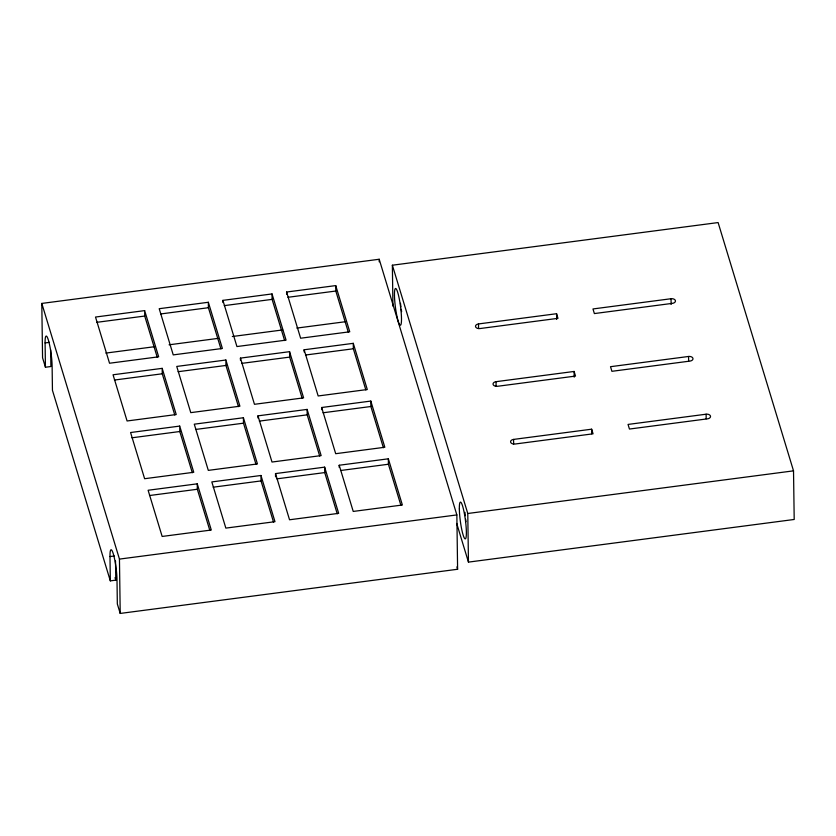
<?xml version="1.0" encoding="UTF-8"?>
<svg xmlns="http://www.w3.org/2000/svg" width="836" height="836" viewBox="0 0 836 836"><rect width="100%" height="100%" fill="white"/><g stroke="black" fill="none" stroke-linecap="round" stroke-linejoin="round"><path stroke-width="1.25" d="M50.662 349.887L50.892 366.523L45.437 367.234L42.563 357.766L41.8 303.426L379.199 259.254L456.853 514.924L457.605 569.264L120.217 613.436L117.333 603.968L116.998 579.651A18.538 2.581 82.5 0 0 113.288 553.808A18.538 2.581 82.5 0 0 109.986 556.557L110.321 580.863L115.786 580.153L115.514 560.966M392.93 306.154L392.366 265.211L718.114 222.564L793.521 470.846L794.2 519.47L468.453 562.116L456.707 523.44M144.649 310.616L95.513 317.043L109.537 363.232L158.673 356.805L144.649 310.616L144.722 316.05L157.241 357.244M208.342 302.277L159.206 308.703L173.24 354.892L222.376 348.466L208.342 302.277L208.415 307.711L220.934 348.905M222.898 300.364L272.034 293.938L286.069 340.127L236.933 346.553L222.898 300.364L222.93 302.538M286.591 292.025L335.727 285.599L349.761 331.787L300.626 338.214L286.591 292.025L286.623 294.199M96.882 322.309L144.722 316.05M160.575 313.97L208.415 307.711M224.267 305.631L272.108 299.372L284.627 340.565M287.96 297.292L335.811 291.032L348.319 332.226M45.437 367.234L45.092 342.927L49.46 342.352M105.848 353.085L154.89 346.658M169.081 344.808L218.112 338.381M232.314 336.521L282.641 329.938M296.832 328.078L345.874 321.661M478.505 323.94L556.577 313.719L557.978 318.338L479.906 328.558A3.71 2.362 -0.8 0 1 475.569 326.719A3.71 2.362 -0.8 0 1 478.505 323.94L478.568 328.517M671.047 298.734L592.975 308.954L594.375 313.573L672.447 303.353A3.71 2.362 -0.8 0 0 675.383 300.563A3.71 2.362 -0.8 0 0 671.047 298.734L671.12 304.45M162.184 368.352L113.048 374.779L127.082 420.978L176.218 414.541L162.184 368.352L162.257 373.786L174.776 414.98M225.877 360.013L176.741 366.44L190.775 412.639L239.911 406.202L225.877 360.013L225.95 365.447L238.469 406.641M240.434 358.111L289.57 351.674L303.604 397.863L254.468 404.3L240.434 358.111L240.465 360.285M304.137 349.772L353.273 343.335L367.297 389.524L318.161 395.961L304.137 349.772L304.158 351.946M114.417 380.046L162.257 373.786M178.11 371.706L225.95 365.447M241.803 363.367L289.653 357.108L302.162 398.302M305.506 355.028L353.346 348.769L365.854 389.963M496.041 381.676L574.113 371.456L575.513 376.075L497.441 386.295A3.71 2.362 -0.8 0 1 493.104 384.466A3.71 2.362 -0.8 0 1 496.041 381.676L496.103 386.253M688.582 356.47L610.51 366.69L611.91 371.309L689.982 361.089A3.71 2.362 -0.8 0 0 692.919 358.299A3.71 2.362 -0.8 0 0 688.582 356.47L688.645 361.047M179.719 426.088L130.583 432.525L144.618 478.714L193.753 472.277L179.719 426.088L179.803 431.522L192.311 472.716M243.412 417.749L194.276 424.186L208.31 470.375L257.446 463.938L243.412 417.749L243.495 423.183L256.004 464.388M257.979 415.847L307.115 409.41L321.139 455.599L272.003 462.036L257.979 415.847L258 418.021M321.672 407.508L370.808 401.071L384.832 447.26L335.696 453.697L321.672 407.508L321.703 409.682M131.952 437.792L179.803 431.522M195.645 429.453L243.495 423.183M259.348 421.114L307.188 414.844L319.697 456.048M323.041 412.775L370.881 406.505L383.39 447.709M513.576 439.412L591.648 429.192L593.058 433.811L514.986 444.031A3.71 2.362 -0.8 0 1 510.639 442.202A3.71 2.362 -0.8 0 1 513.576 439.412L513.638 443.989M706.117 414.207L628.045 424.427L629.445 429.046L707.517 418.826A3.71 2.362 -0.8 0 0 710.464 416.035A3.71 2.362 -0.8 0 0 706.117 414.207L706.18 418.784M197.254 483.825L148.118 490.262L162.153 536.451L211.289 530.024L197.254 483.825L197.338 489.259L209.846 530.463M260.957 475.485L211.821 481.923L225.845 528.112L274.981 521.685L260.957 475.485L261.031 480.919L273.539 522.124M275.514 473.584L324.65 467.146L338.674 513.346L289.538 519.773L275.514 473.584L275.556 476.844M339.207 465.244L388.343 458.807L402.367 505.007L353.231 511.433L339.207 465.244L339.238 467.418M149.487 495.529L197.338 489.259M213.19 487.189L261.031 480.919M276.883 478.85L324.723 472.58L337.232 513.785M340.576 470.511L388.416 464.241L400.935 505.446M109.986 556.557L114.354 555.982M41.8 303.426L119.454 559.096L456.853 514.924M392.366 265.211L467.773 513.492L793.521 470.846M456.895 566.892L457.605 569.264M115.023 577.666L115.786 580.153M110.321 580.863L52.449 390.328L52.114 366.022A18.538 2.581 82.5 0 0 48.404 340.168A18.538 2.581 82.5 0 0 45.092 342.927M591.648 429.192L591.71 433.769M574.113 371.456L574.196 377.172M556.577 313.719L556.661 319.436M467.773 513.492L468.453 562.116M388.343 458.807L388.416 464.241M379.199 259.254L379.23 261.846M370.808 401.071L370.881 406.505M353.273 343.335L353.346 348.769M335.727 285.599L335.811 291.032M324.65 467.146L324.723 472.58M307.115 409.41L307.188 414.844M289.57 351.674L289.653 357.108M272.034 293.938L272.108 299.372M119.454 559.096L120.217 613.436M401.635 311.609A18.538 2.581 82.5 0 1 401.259 309.268M400.914 306.885A18.538 2.581 82.5 0 1 400.486 303.28M465.965 521.716A18.538 2.581 82.5 0 1 465.652 519.313M465.255 515.739A18.538 2.581 82.5 0 1 464.973 512.311M459.34 508.936A18.538 2.581 82.5 0 0 464.774 538.635A18.538 2.581 82.5 0 0 464.429 513.868A18.538 2.581 82.5 0 0 459.34 508.936M394.456 295.296A18.538 2.581 82.5 0 0 399.89 325.005A18.538 2.581 82.5 0 0 399.545 300.239A18.538 2.581 82.5 0 0 394.456 295.296"/></g></svg>
